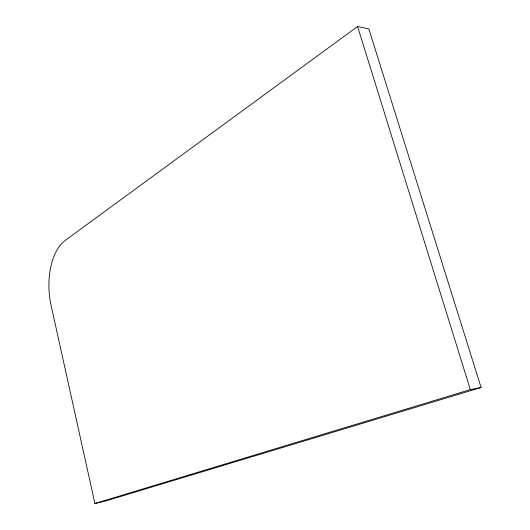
<?xml version="1.0" encoding="UTF-8"?>
<svg xmlns="http://www.w3.org/2000/svg" width="530" height="530" viewBox="0 0 530 530"><rect width="100%" height="100%" fill="white"/><g stroke="black" fill="none" stroke-linecap="round" stroke-linejoin="round"><path stroke-width="0.79" d="M357.591 26.5L65.256 240.388A52.106 28.527 86.8 0 0 51.066 305.287L94.916 503.5L105.006 501.175L481.101 387.496L368.867 28.938L357.591 26.5L470.329 389.623L481.101 387.496M94.916 503.5L470.329 389.623"/></g></svg>
